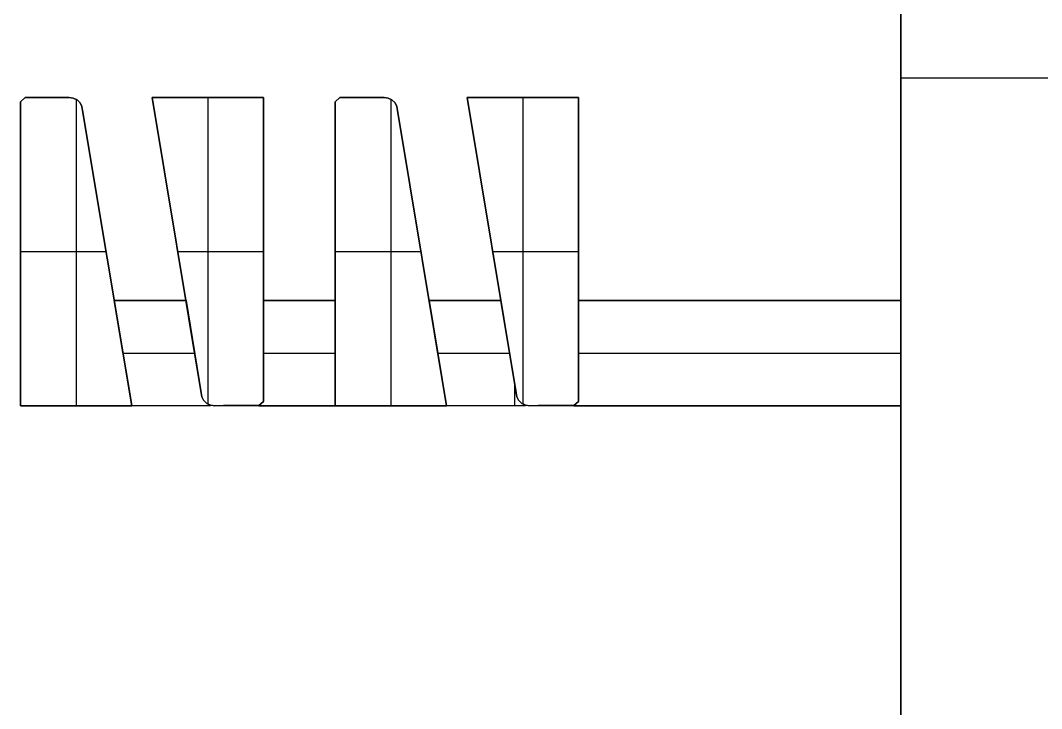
# Model space of a CAD drawing. Extents: x 24 to 120, y 0 to 48.
# Drawn here: x 49.56 to 56.84, y 31.65 to 36.55 of the extents above; entities that cross this region are included whole.
import ezdxf

# ---------------------------------------------------------------- set-up
doc = ezdxf.new("R2010")
doc.units = 0
doc.header["$MEASUREMENT"] = 0
for name, color, linetype in [('PROFILE_-_OUTSIDE', 18, 'CONTINUOUS'), ('SOLIDS', 4, 'CONTINUOUS'), ('TABS', 25, 'CONTINUOUS')]:
    doc.layers.add(name, color=color, linetype=linetype)

msp = doc.modelspace()

# ---------------------------------------------------------------- linework, layer by layer
at = {"layer": 'PROFILE_-_OUTSIDE'}
msp.add_lwpolyline([(56.5741, 30.9579), (56.5741, 30.4849), (55.836, 30.4849), (55.8359, 41.8038), (56.5741, 41.8038), (56.5741, 41.3308)], dxfattribs=at)
for points in [[(49.5641, 33.8087), (49.5641, 35.9741), (49.5971, 36.0042), (49.8496, 36.0042), (49.9109, 36.0054), (49.9403, 36.0012), (49.9679, 35.9885), (49.9904, 35.966), (50.0021, 35.9406), (50.0074, 35.9135), (50.0189, 35.8375), (50.3571, 33.8087)], [(51.2957, 36.0054), (51.2957, 33.84), (51.2626, 33.8099), (51.0102, 33.8099), (50.9488, 33.8087), (50.9194, 33.8128), (50.8919, 33.8256), (50.8694, 33.8481), (50.8577, 33.8734), (50.8523, 33.9006), (50.8409, 33.9766), (50.5027, 36.0054)], [(52.2455, 35.9406), (52.2509, 35.9135), (52.2623, 35.8375), (52.6005, 33.8087), (51.8075, 33.8087), (51.8075, 35.9741), (51.8406, 36.0042), (52.093, 36.0042), (52.1544, 36.0054), (52.1838, 36.0012), (52.2113, 35.9885), (52.2338, 35.966)], [(53.5391, 36.0054), (53.5391, 33.84), (53.5061, 33.8099), (53.2536, 33.8099), (53.1923, 33.8087), (53.1629, 33.8128), (53.1353, 33.8256), (53.1128, 33.8481), (53.1011, 33.8734), (53.0958, 33.9006), (53.0843, 33.9766), (52.7461, 36.0054)]]:
    msp.add_lwpolyline(points, close=True, dxfattribs=at)
at = {"layer": 'SOLIDS'}
for p, q in [((55.836, 30.4849), (55.8359, 41.8038)), ((55.836, 30.4849, -0.738), (55.8359, 41.8038, -0.738)), ((55.8359, 41.8038, -0.369), (55.836, 30.4849, -0.369)), ((55.8359, 36.1443), (67.3948, 36.1443)), ((55.8359, 36.1443), (55.8359, 36.1443, -0.738)), ((55.8359, 36.1443, -0.738), (67.3948, 36.1443, -0.738)), ((49.5641, 35.9741), (49.5971, 36.0042)), ((49.5641, 35.9741, -0.738), (49.5971, 36.0042, -0.738)), ((49.5971, 36.0042, -0.369), (49.5641, 35.9741, -0.369)), ((49.5641, 33.8087), (49.5641, 35.9741)), ((49.5641, 33.8087, -0.738), (49.5641, 35.9741, -0.738)), ((49.5641, 35.9741, -0.738), (49.5641, 35.9741)), ((49.5641, 35.9741, -0.369), (49.5641, 33.8087, -0.369)), ((49.5806, 35.9891), (49.5806, 35.9891, -0.738)), ((49.5971, 36.0042), (49.8496, 36.0042)), ((49.5971, 36.0042, -0.738), (49.5971, 36.0042)), ((49.5971, 36.0042, -0.738), (49.8496, 36.0042, -0.738)), ((49.8496, 36.0042, -0.369), (49.5971, 36.0042, -0.369)), ((49.7234, 36.0042), (49.7234, 36.0042, -0.738)), ((49.8496, 36.0042), (49.9109, 36.0054)), ((49.8496, 36.0042, -0.738), (49.9109, 36.0054, -0.738)), ((49.9109, 36.0054, -0.369), (49.8496, 36.0042, -0.369)), ((49.8496, 36.0042, -0.738), (49.8496, 36.0042)), ((49.8803, 36.0048), (49.8803, 36.0048, -0.738)), ((49.9109, 36.0054), (49.9403, 36.0012)), ((49.9109, 36.0054, -0.738), (49.9109, 36.0054)), ((49.9109, 36.0054, -0.738), (49.9403, 36.0012, -0.738)), ((49.9403, 36.0012, -0.369), (49.9109, 36.0054, -0.369)), ((49.9256, 36.0033), (49.9256, 36.0033, -0.738)), ((49.9403, 36.0012), (49.9679, 35.9885)), ((49.9403, 36.0012, -0.738), (49.9403, 36.0012)), ((49.9403, 36.0012, -0.738), (49.9679, 35.9885, -0.738)), ((49.9679, 35.9885, -0.369), (49.9403, 36.0012, -0.369)), ((49.9541, 35.9949), (49.9541, 35.9949, -0.738)), ((49.9606, 35.9919), (49.9606, 33.8087)), ((49.9606, 35.9919, -0.738), (49.9606, 33.8087, -0.738)), ((49.9679, 35.9885), (49.9904, 35.966)), ((49.9679, 35.9885, -0.738), (49.9679, 35.9885)), ((49.9679, 35.9885, -0.738), (49.9904, 35.966, -0.738)), ((49.9904, 35.966, -0.369), (49.9679, 35.9885, -0.369)), ((49.9791, 35.9773), (49.9791, 35.9773, -0.738)), ((49.9904, 35.966), (50.0021, 35.9406)), ((49.9904, 35.966, -0.738), (49.9904, 35.966)), ((49.9904, 35.966, -0.738), (50.0021, 35.9406, -0.738)), ((50.0021, 35.9406, -0.369), (49.9904, 35.966, -0.369)), ((49.9962, 35.9533), (49.9962, 35.9533, -0.738)), ((50.0021, 35.9406), (50.0074, 35.9135)), ((50.0021, 35.9406, -0.738), (50.0021, 35.9406)), ((50.0021, 35.9406, -0.738), (50.0074, 35.9135, -0.738)), ((50.0074, 35.9135, -0.369), (50.0021, 35.9406, -0.369)), ((50.5027, 36.0054), (51.2957, 36.0054)), ((50.8523, 33.9006), (50.5027, 36.0054)), ((50.8523, 33.9006, -0.738), (50.5027, 36.0054, -0.738)), ((50.5027, 36.0054, -0.738), (50.5027, 36.0054)), ((50.5027, 36.0054, -0.738), (51.2957, 36.0054, -0.738)), ((50.5027, 36.0054, -0.369), (50.8523, 33.9006, -0.369)), ((51.2957, 36.0054, -0.369), (50.5027, 36.0054, -0.369)), ((50.8992, 36.0054), (50.8992, 33.8222)), ((50.8992, 36.0054), (50.8992, 36.0054, -0.738)), ((50.8992, 36.0054, -0.738), (50.8992, 33.8222, -0.738)), ((51.2957, 36.0054), (51.2957, 33.84)), ((51.2957, 36.0054), (51.2957, 36.0054, -0.738)), ((51.2957, 36.0054, -0.738), (51.2957, 33.84, -0.738)), ((51.2957, 33.84, -0.369), (51.2957, 36.0054, -0.369)), ((51.8075, 35.9741), (51.8406, 36.0042)), ((51.8075, 35.9741, -0.738), (51.8406, 36.0042, -0.738)), ((51.8406, 36.0042, -0.369), (51.8075, 35.9741, -0.369)), ((51.8075, 33.8087), (51.8075, 35.9741)), ((51.8075, 33.8087, -0.738), (51.8075, 35.9741, -0.738)), ((51.8075, 35.9741, -0.738), (51.8075, 35.9741)), ((51.8075, 35.9741, -0.369), (51.8075, 33.8087, -0.369)), ((51.824, 35.9891), (51.824, 35.9891, -0.738)), ((51.8406, 36.0042), (52.093, 36.0042)), ((51.8406, 36.0042, -0.738), (51.8406, 36.0042)), ((51.8406, 36.0042, -0.738), (52.093, 36.0042, -0.738)), ((52.093, 36.0042, -0.369), (51.8406, 36.0042, -0.369)), ((51.9668, 36.0042), (51.9668, 36.0042, -0.738)), ((52.093, 36.0042), (52.1544, 36.0054)), ((52.093, 36.0042, -0.738), (52.1544, 36.0054, -0.738)), ((52.1544, 36.0054, -0.369), (52.093, 36.0042, -0.369)), ((52.093, 36.0042, -0.738), (52.093, 36.0042)), ((52.1237, 36.0048), (52.1237, 36.0048, -0.738)), ((52.1544, 36.0054), (52.1838, 36.0012)), ((52.1544, 36.0054, -0.738), (52.1544, 36.0054)), ((52.1544, 36.0054, -0.738), (52.1838, 36.0012, -0.738)), ((52.1838, 36.0012, -0.369), (52.1544, 36.0054, -0.369)), ((52.1691, 36.0033), (52.1691, 36.0033, -0.738)), ((52.1838, 36.0012), (52.2113, 35.9885)), ((52.1838, 36.0012, -0.738), (52.1838, 36.0012)), ((52.1838, 36.0012, -0.738), (52.2113, 35.9885, -0.738)), ((52.2113, 35.9885, -0.369), (52.1838, 36.0012, -0.369)), ((52.1976, 35.9949), (52.1976, 35.9949, -0.738)), ((52.204, 35.9919), (52.204, 33.8087)), ((52.204, 35.9919, -0.738), (52.204, 33.8087, -0.738)), ((52.2113, 35.9885), (52.2338, 35.966)), ((52.2113, 35.9885, -0.738), (52.2113, 35.9885)), ((52.2113, 35.9885, -0.738), (52.2338, 35.966, -0.738)), ((52.2338, 35.966, -0.369), (52.2113, 35.9885, -0.369)), ((52.2226, 35.9773), (52.2226, 35.9773, -0.738)), ((52.2338, 35.966), (52.2455, 35.9406)), ((52.2338, 35.966, -0.738), (52.2338, 35.966)), ((52.2338, 35.966, -0.738), (52.2455, 35.9406, -0.738)), ((52.2455, 35.9406, -0.369), (52.2338, 35.966, -0.369)), ((52.2397, 35.9533), (52.2397, 35.9533, -0.738)), ((52.2455, 35.9406), (52.2509, 35.9135)), ((52.2455, 35.9406), (52.2455, 35.9406, -0.738)), ((52.2455, 35.9406, -0.738), (52.2509, 35.9135, -0.738)), ((52.2509, 35.9135, -0.369), (52.2455, 35.9406, -0.369)), ((52.7461, 36.0054), (53.5391, 36.0054)), ((53.0958, 33.9006), (52.7461, 36.0054)), ((53.0958, 33.9006, -0.738), (52.7461, 36.0054, -0.738)), ((52.7461, 36.0054, -0.738), (52.7461, 36.0054)), ((52.7461, 36.0054, -0.738), (53.5391, 36.0054, -0.738)), ((52.7461, 36.0054, -0.369), (53.0958, 33.9006, -0.369)), ((53.5391, 36.0054, -0.369), (52.7461, 36.0054, -0.369)), ((53.1426, 36.0054), (53.1426, 33.8222)), ((53.1426, 36.0054), (53.1426, 36.0054, -0.738)), ((53.1426, 36.0054, -0.738), (53.1426, 33.8222, -0.738)), ((53.5391, 36.0054), (53.5391, 33.84)), ((53.5391, 36.0054), (53.5391, 36.0054, -0.738)), ((53.5391, 36.0054, -0.738), (53.5391, 33.84, -0.738)), ((53.5391, 33.84, -0.369), (53.5391, 36.0054, -0.369)), ((50.0048, 35.9271), (50.0048, 35.9271, -0.738)), ((50.0074, 35.9135), (50.3571, 33.8087)), ((50.0074, 35.9135, -0.738), (50.0074, 35.9135)), ((50.0074, 35.9135, -0.738), (50.3571, 33.8087, -0.738)), ((50.3571, 33.8087, -0.369), (50.0074, 35.9135, -0.369)), ((52.2482, 35.9271), (52.2482, 35.9271, -0.738)), ((52.2509, 35.9135), (52.6005, 33.8087)), ((52.2509, 35.9135, -0.738), (52.2509, 35.9135)), ((52.2509, 35.9135, -0.738), (52.6005, 33.8087, -0.738)), ((52.6005, 33.8087, -0.369), (52.2509, 35.9135, -0.369)), ((50.0189, 35.8375), (50.0189, 35.8375, -0.738)), ((52.2623, 35.8375), (52.2623, 35.8375, -0.738)), ((51.2957, 34.9227), (51.2957, 34.9227, -0.738)), ((53.5391, 34.9227), (53.5391, 34.9227, -0.738)), ((49.5641, 34.907), (50.174, 34.907)), ((49.5641, 34.907, -0.738), (50.174, 34.907, -0.738)), ((49.5641, 34.8914), (49.5641, 34.8914, -0.738)), ((50.6858, 34.907), (51.2957, 34.907)), ((50.6858, 34.907, -0.738), (51.2957, 34.907, -0.738)), ((51.8075, 34.907), (52.4174, 34.907)), ((51.8075, 34.907, -0.738), (52.4174, 34.907, -0.738)), ((51.8075, 34.8914), (51.8075, 34.8914, -0.738)), ((52.9292, 34.907), (53.5391, 34.907)), ((52.9292, 34.907, -0.738), (53.5391, 34.907, -0.738)), ((50.8409, 33.9766), (50.8409, 33.9766, -0.738)), ((53.0843, 33.9766), (53.0843, 33.9766, -0.738)), ((50.8577, 33.8734), (50.8523, 33.9006)), ((50.8577, 33.8734, -0.738), (50.8523, 33.9006, -0.738)), ((50.8523, 33.9006, -0.738), (50.8523, 33.9006)), ((50.8523, 33.9006, -0.369), (50.8577, 33.8734, -0.369)), ((50.855, 33.887), (50.855, 33.887, -0.738)), ((50.8694, 33.8481), (50.8577, 33.8734)), ((50.8694, 33.8481, -0.738), (50.8577, 33.8734, -0.738)), ((50.8577, 33.8734, -0.738), (50.8577, 33.8734)), ((50.8577, 33.8734, -0.369), (50.8694, 33.8481, -0.369)), ((50.8635, 33.8608), (50.8635, 33.8608, -0.738)), ((50.8919, 33.8256), (50.8694, 33.8481)), ((50.8919, 33.8256, -0.738), (50.8694, 33.8481, -0.738)), ((50.8694, 33.8481, -0.738), (50.8694, 33.8481)), ((50.8694, 33.8481, -0.369), (50.8919, 33.8256, -0.369)), ((50.8806, 33.8368), (50.8806, 33.8368, -0.738)), ((51.2957, 33.84), (51.2626, 33.8099)), ((51.2957, 33.84, -0.738), (51.2626, 33.8099, -0.738)), ((51.2626, 33.8099, -0.369), (51.2957, 33.84, -0.369)), ((51.2957, 33.84, -0.738), (51.2957, 33.84)), ((53.1011, 33.8734), (53.0958, 33.9006)), ((53.1011, 33.8734, -0.738), (53.0958, 33.9006, -0.738)), ((53.0958, 33.9006, -0.738), (53.0958, 33.9006)), ((53.0958, 33.9006, -0.369), (53.1011, 33.8734, -0.369)), ((53.0984, 33.887), (53.0984, 33.887, -0.738)), ((53.1128, 33.8481), (53.1011, 33.8734)), ((53.1128, 33.8481, -0.738), (53.1011, 33.8734, -0.738)), ((53.1011, 33.8734, -0.738), (53.1011, 33.8734)), ((53.1011, 33.8734, -0.369), (53.1128, 33.8481, -0.369)), ((53.1069, 33.8608), (53.1069, 33.8608, -0.738)), ((53.1353, 33.8256), (53.1128, 33.8481)), ((53.1353, 33.8256, -0.738), (53.1128, 33.8481, -0.738)), ((53.1128, 33.8481, -0.738), (53.1128, 33.8481)), ((53.1128, 33.8481, -0.369), (53.1353, 33.8256, -0.369)), ((53.1241, 33.8368), (53.1241, 33.8368, -0.738)), ((53.5391, 33.84), (53.5061, 33.8099)), ((53.5391, 33.84, -0.738), (53.5061, 33.8099, -0.738)), ((53.5061, 33.8099, -0.369), (53.5391, 33.84, -0.369)), ((53.5391, 33.84, -0.738), (53.5391, 33.84)), ((50.3571, 33.8087), (49.5641, 33.8087)), ((49.5641, 33.8087), (49.5641, 33.8087, -0.738)), ((50.3571, 33.8087, -0.738), (49.5641, 33.8087, -0.738)), ((49.5641, 33.8087, -0.369), (50.3571, 33.8087, -0.369)), ((49.9606, 33.8087), (49.9606, 33.8087, -0.738)), ((50.3571, 33.8087, -0.738), (50.3571, 33.8087)), ((50.9194, 33.8128), (50.8919, 33.8256)), ((50.9194, 33.8128, -0.738), (50.8919, 33.8256, -0.738)), ((50.8919, 33.8256, -0.738), (50.8919, 33.8256)), ((50.8919, 33.8256, -0.369), (50.9194, 33.8128, -0.369)), ((50.9056, 33.8192), (50.9056, 33.8192, -0.738)), ((50.9488, 33.8087), (50.9194, 33.8128)), ((50.9488, 33.8087, -0.738), (50.9194, 33.8128, -0.738)), ((50.9194, 33.8128, -0.738), (50.9194, 33.8128)), ((50.9194, 33.8128, -0.369), (50.9488, 33.8087, -0.369)), ((50.9341, 33.8108), (50.9341, 33.8108, -0.738)), ((51.0102, 33.8099), (50.9488, 33.8087)), ((51.0102, 33.8099, -0.738), (50.9488, 33.8087, -0.738)), ((50.9488, 33.8087, -0.369), (51.0102, 33.8099, -0.369)), ((50.9488, 33.8087, -0.738), (50.9488, 33.8087)), ((50.9795, 33.8093), (50.9795, 33.8093, -0.738)), ((51.2626, 33.8099), (51.0102, 33.8099)), ((51.2626, 33.8099, -0.738), (51.0102, 33.8099, -0.738)), ((51.0102, 33.8099, -0.738), (51.0102, 33.8099)), ((51.0102, 33.8099, -0.369), (51.2626, 33.8099, -0.369)), ((51.1364, 33.8099), (51.1364, 33.8099, -0.738)), ((51.2626, 33.8099, -0.738), (51.2626, 33.8099)), ((51.2792, 33.825), (51.2792, 33.825, -0.738)), ((52.6005, 33.8087), (51.8075, 33.8087)), ((52.6005, 33.8087, -0.738), (51.8075, 33.8087, -0.738)), ((51.8075, 33.8087, -0.738), (51.8075, 33.8087)), ((51.8075, 33.8087, -0.369), (52.6005, 33.8087, -0.369)), ((52.204, 33.8087), (52.204, 33.8087, -0.738)), ((52.6005, 33.8087, -0.738), (52.6005, 33.8087)), ((53.1629, 33.8128), (53.1353, 33.8256)), ((53.1629, 33.8128, -0.738), (53.1353, 33.8256, -0.738)), ((53.1353, 33.8256, -0.738), (53.1353, 33.8256)), ((53.1353, 33.8256, -0.369), (53.1629, 33.8128, -0.369)), ((53.1491, 33.8192), (53.1491, 33.8192, -0.738)), ((53.1923, 33.8087), (53.1629, 33.8128)), ((53.1923, 33.8087, -0.738), (53.1629, 33.8128, -0.738)), ((53.1629, 33.8128, -0.738), (53.1629, 33.8128)), ((53.1629, 33.8128, -0.369), (53.1923, 33.8087, -0.369)), ((53.1776, 33.8108), (53.1776, 33.8108, -0.738)), ((53.2536, 33.8099), (53.1923, 33.8087)), ((53.2536, 33.8099, -0.738), (53.1923, 33.8087, -0.738)), ((53.1923, 33.8087, -0.369), (53.2536, 33.8099, -0.369)), ((53.1923, 33.8087, -0.738), (53.1923, 33.8087)), ((53.2229, 33.8093), (53.2229, 33.8093, -0.738)), ((53.5061, 33.8099), (53.2536, 33.8099)), ((53.5061, 33.8099, -0.738), (53.2536, 33.8099, -0.738)), ((53.2536, 33.8099, -0.738), (53.2536, 33.8099)), ((53.2536, 33.8099, -0.369), (53.5061, 33.8099, -0.369)), ((53.3798, 33.8099), (53.3798, 33.8099, -0.738)), ((53.5061, 33.8099, -0.738), (53.5061, 33.8099)), ((53.5226, 33.825), (53.5226, 33.825, -0.738))]:
    msp.add_line(p, q, dxfattribs=at)
at = {"layer": 'TABS'}
for p, q in [((50.7439, 34.5587, -0.738), (50.232, 34.5587, -0.738)), ((50.7439, 34.5587, -0.613), (50.232, 34.5587, -0.613)), ((50.232, 34.5587, -0.738), (50.232, 34.5587, -0.613)), ((50.3571, 33.8093, -0.613), (50.232, 34.5587, -0.613)), ((50.232, 34.5587, -0.738), (50.3569, 33.8099, -0.738)), ((50.232, 34.5587, -0.6755), (50.7439, 34.5587, -0.6755)), ((50.8523, 33.9006, -0.738), (50.7439, 34.5587, -0.738)), ((50.7439, 34.5587, -0.613), (50.7439, 34.5587, -0.738)), ((50.7439, 34.5587, -0.613), (50.8523, 33.9006, -0.613)), ((51.8075, 34.5587, -0.738), (51.2957, 34.5587, -0.738)), ((51.8075, 34.5587, -0.613), (51.2957, 34.5587, -0.613)), ((51.2957, 34.5587, -0.738), (51.2957, 33.84, -0.738)), ((51.2957, 34.5587, -0.738), (51.2957, 34.5587, -0.613)), ((51.2957, 33.84, -0.613), (51.2957, 34.5587, -0.613)), ((51.2957, 34.5587, -0.6755), (51.8075, 34.5587, -0.6755)), ((51.8075, 33.8087, -0.738), (51.8075, 34.5587, -0.738)), ((51.8075, 34.5587, -0.613), (51.8075, 34.5587, -0.738)), ((51.8075, 34.5587, -0.613), (51.8075, 33.8087, -0.613)), ((52.4755, 34.5587, -0.738), (52.4755, 34.5587, -0.613)), ((52.6005, 33.8087, -0.613), (52.4755, 34.5587, -0.613)), ((52.4755, 34.5587, -0.738), (52.6005, 33.8087, -0.738)), ((52.9873, 34.5587, -0.738), (52.4755, 34.5587, -0.738)), ((52.9873, 34.5587, -0.613), (52.4755, 34.5587, -0.613)), ((52.4755, 34.5587, -0.6755), (52.9873, 34.5587, -0.6755)), ((53.0958, 33.9006, -0.738), (52.9873, 34.5587, -0.738)), ((52.9873, 34.5587, -0.613), (52.9873, 34.5587, -0.738)), ((52.9873, 34.5587, -0.613), (53.0958, 33.9006, -0.613)), ((53.5391, 34.5587, -0.738), (53.5391, 33.84, -0.738)), ((53.5391, 34.5587, -0.738), (53.5391, 34.5587, -0.613)), ((53.5391, 33.84, -0.613), (53.5391, 34.5587, -0.613)), ((55.836, 34.5587, -0.738), (53.5391, 34.5587, -0.738)), ((55.836, 34.5587, -0.613), (53.5391, 34.5587, -0.613)), ((53.5391, 34.5587, -0.6755), (55.836, 34.5587, -0.6755)), ((55.836, 34.5587, -0.613), (55.836, 34.5587, -0.738)), ((55.836, 34.5587, -0.613), (55.836, 33.8089, -0.613)), ((55.836, 33.8089, -0.738), (55.836, 34.5587, -0.738)), ((50.2945, 34.1837, -0.738), (50.8064, 34.1837, -0.738)), ((50.2945, 34.1837, -0.613), (50.8064, 34.1837, -0.613)), ((51.2957, 34.1837, -0.738), (51.8075, 34.1837, -0.738)), ((51.2957, 34.1837, -0.613), (51.8075, 34.1837, -0.613)), ((52.538, 34.1837, -0.738), (53.0498, 34.1837, -0.738)), ((52.538, 34.1837, -0.613), (53.0498, 34.1837, -0.613)), ((53.5391, 34.1837, -0.738), (55.836, 34.1837, -0.738)), ((53.5391, 34.1837, -0.613), (55.836, 34.1837, -0.613)), ((50.8409, 33.9766, -0.613), (50.8409, 33.9766, -0.738)), ((53.0843, 33.9766, -0.613), (53.0843, 33.9766, -0.738)), ((53.0867, 33.8087, -0.738), (53.0867, 33.9605, -0.738)), ((53.0867, 33.8087, -0.613), (53.0867, 33.9605, -0.613)), ((50.8577, 33.8734, -0.738), (50.8523, 33.9006, -0.738)), ((50.8523, 33.9006, -0.738), (50.8523, 33.9006, -0.613)), ((50.8523, 33.9006, -0.613), (50.8577, 33.8734, -0.613)), ((50.855, 33.887, -0.613), (50.855, 33.887, -0.738)), ((50.8694, 33.8481, -0.738), (50.8577, 33.8734, -0.738)), ((50.8577, 33.8734, -0.738), (50.8577, 33.8734, -0.613)), ((50.8577, 33.8734, -0.613), (50.8694, 33.8481, -0.613)), ((50.8635, 33.8608, -0.613), (50.8635, 33.8608, -0.738)), ((50.8919, 33.8256, -0.738), (50.8694, 33.8481, -0.738)), ((50.8694, 33.8481, -0.738), (50.8694, 33.8481, -0.613)), ((50.8694, 33.8481, -0.613), (50.8919, 33.8256, -0.613)), ((50.8806, 33.8368, -0.613), (50.8806, 33.8368, -0.738)), ((51.2957, 33.84, -0.738), (51.2626, 33.8093, -0.738)), ((51.2626, 33.8093, -0.613), (51.2957, 33.84, -0.613)), ((51.2957, 33.84, -0.738), (51.2957, 33.84, -0.613)), ((53.1011, 33.8734, -0.738), (53.0958, 33.9006, -0.738)), ((53.0958, 33.9006, -0.738), (53.0958, 33.9006, -0.613)), ((53.0958, 33.9006, -0.613), (53.1011, 33.8734, -0.613)), ((53.0984, 33.887, -0.613), (53.0984, 33.887, -0.738)), ((53.1128, 33.8481, -0.738), (53.1011, 33.8734, -0.738)), ((53.1011, 33.8734, -0.738), (53.1011, 33.8734, -0.613)), ((53.1011, 33.8734, -0.613), (53.1128, 33.8481, -0.613)), ((53.1069, 33.8608, -0.613), (53.1069, 33.8608, -0.738)), ((53.1353, 33.8256, -0.738), (53.1128, 33.8481, -0.738)), ((53.1128, 33.8481, -0.738), (53.1128, 33.8481, -0.613)), ((53.1128, 33.8481, -0.613), (53.1353, 33.8256, -0.613)), ((53.1241, 33.8368, -0.613), (53.1241, 33.8368, -0.738)), ((53.5391, 33.84, -0.738), (53.5061, 33.8093, -0.738)), ((53.5061, 33.8093, -0.613), (53.5391, 33.84, -0.613)), ((53.5391, 33.84, -0.738), (53.5391, 33.84, -0.613)), ((50.3569, 33.8099, -0.738), (50.9194, 33.8108, -0.738)), ((50.3569, 33.8099, -0.738), (50.3571, 33.8093, -0.613)), ((50.3571, 33.8093, -0.613), (50.9194, 33.8108, -0.613)), ((50.9194, 33.8087, -0.6755), (50.3571, 33.8087, -0.6755)), ((50.9194, 33.8108, -0.738), (50.8919, 33.8256, -0.738)), ((50.8919, 33.8256, -0.738), (50.8919, 33.8256, -0.613)), ((50.8919, 33.8256, -0.613), (50.9194, 33.8108, -0.613)), ((50.9056, 33.8192, -0.613), (50.9056, 33.8192, -0.738)), ((50.9194, 33.8108, -0.738), (50.9194, 33.8108, -0.613)), ((51.2626, 33.8093, -0.738), (51.2626, 33.8093, -0.613)), ((51.2626, 33.8093, -0.738), (51.8075, 33.8087, -0.738)), ((51.2626, 33.8093, -0.613), (51.8075, 33.8087, -0.613)), ((51.8075, 33.8087, -0.6755), (51.2626, 33.8087, -0.6755)), ((51.2792, 33.825, -0.613), (51.2792, 33.825, -0.738)), ((51.8075, 33.8087, -0.738), (51.8075, 33.8087, -0.613)), ((52.6005, 33.8087, -0.738), (53.1629, 33.8108, -0.738)), ((52.6005, 33.8087, -0.613), (53.1629, 33.8108, -0.613)), ((52.6005, 33.8087, -0.738), (52.6005, 33.8087, -0.613)), ((53.1629, 33.8087, -0.6755), (52.6005, 33.8087, -0.6755)), ((53.0867, 33.8087, -0.738), (53.0867, 33.8087, -0.613)), ((53.1629, 33.8108, -0.738), (53.1353, 33.8256, -0.738)), ((53.1353, 33.8256, -0.738), (53.1353, 33.8256, -0.613)), ((53.1353, 33.8256, -0.613), (53.1629, 33.8108, -0.613)), ((53.1491, 33.8192, -0.613), (53.1491, 33.8192, -0.738)), ((53.1629, 33.8108, -0.738), (53.1629, 33.8108, -0.613)), ((53.5061, 33.8093, -0.738), (53.5061, 33.8093, -0.613)), ((53.5061, 33.8093, -0.738), (55.836, 33.8089, -0.738)), ((53.5061, 33.8093, -0.613), (55.836, 33.8089, -0.613)), ((55.836, 33.8087, -0.6755), (53.5061, 33.8087, -0.6755)), ((53.5226, 33.825, -0.613), (53.5226, 33.825, -0.738)), ((55.836, 33.8089, -0.738), (55.836, 33.8089, -0.613))]:
    msp.add_line(p, q, dxfattribs=at)

doc.saveas('drawing.dxf')
